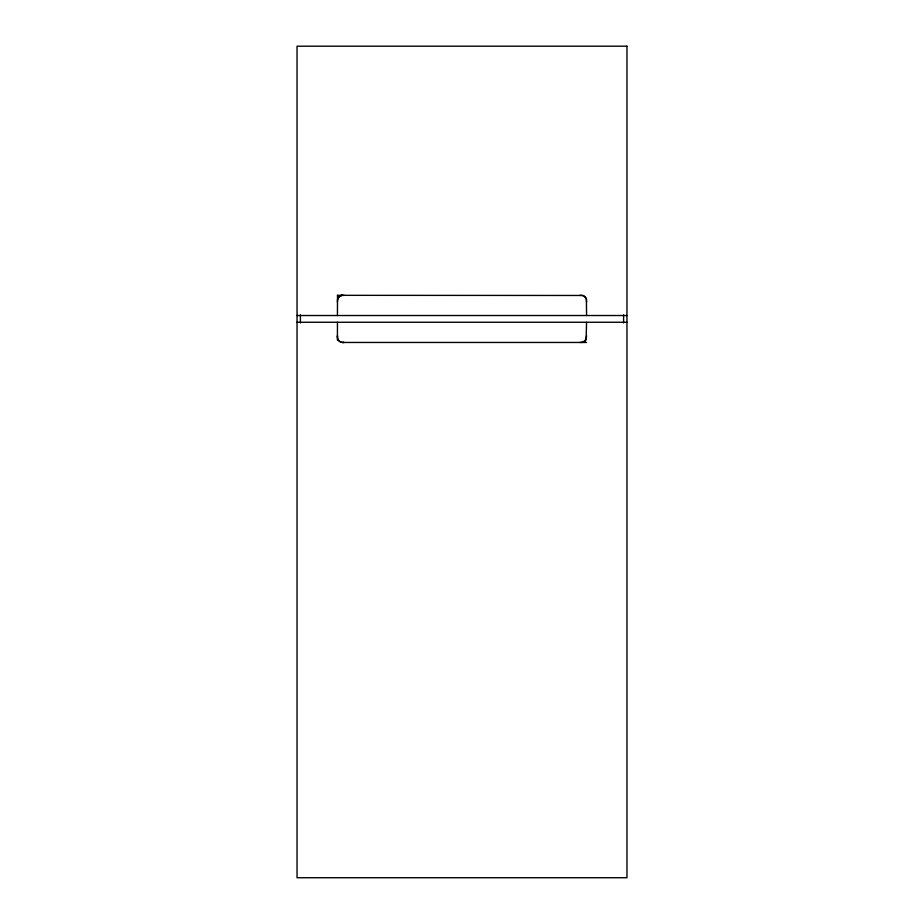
<?xml version="1.0" encoding="UTF-8"?>
<svg xmlns="http://www.w3.org/2000/svg" width="924" height="924" viewBox="0 0 924 924"><rect width="100%" height="100%" fill="white"/><g stroke="black" fill="none" stroke-linecap="round" stroke-linejoin="round"><path stroke-width="1.39" d="M586.567 302.056L586.417 299.284A5.752 5.706 -90 0 0 582.628 295.472L337.433 295.322M585.169 340.667L583.494 341.961L586.07 339.362L586.567 335.724M586.105 339.281L586.567 322.257M586.07 339.362L586.417 338.496A5.752 5.752 0 0 1 582.605 342.307L581.958 342.457L583.471 341.961L582.628 342.307M585.677 340.009L584.984 340.875M342.076 295.322C339.709 294.606 337.029 300.104 337.653 299.284A5.752 5.706 -90 0 1 341.441 295.472L342.076 295.322L341.372 295.472M582.605 342.307L579.833 342.457M579.833 295.322L582.605 295.472A5.752 5.752 0 0 1 586.417 299.284L586.567 315.523M297.043 315.523L626.957 315.523M297.043 322.257L626.957 322.257M342.076 342.457L586.567 342.457M342.561 342.457L344.121 342.457L341.395 342.307A5.775 5.729 -90 0 1 337.583 338.496L337.433 335.724L337.433 337.295M344.167 295.322L341.395 295.472A5.752 5.752 0 0 0 337.583 299.284L337.433 302.056M623.596 314.853L623.596 322.926M337.503 295.322L337.433 315.523M337.433 322.257L337.433 340.136M300.404 314.853L300.404 322.926M341.395 342.307A5.752 5.752 0 0 1 337.583 338.496M626.957 46.2L297.043 46.2L297.043 877.731L626.957 877.731L626.957 46.2"/></g></svg>
